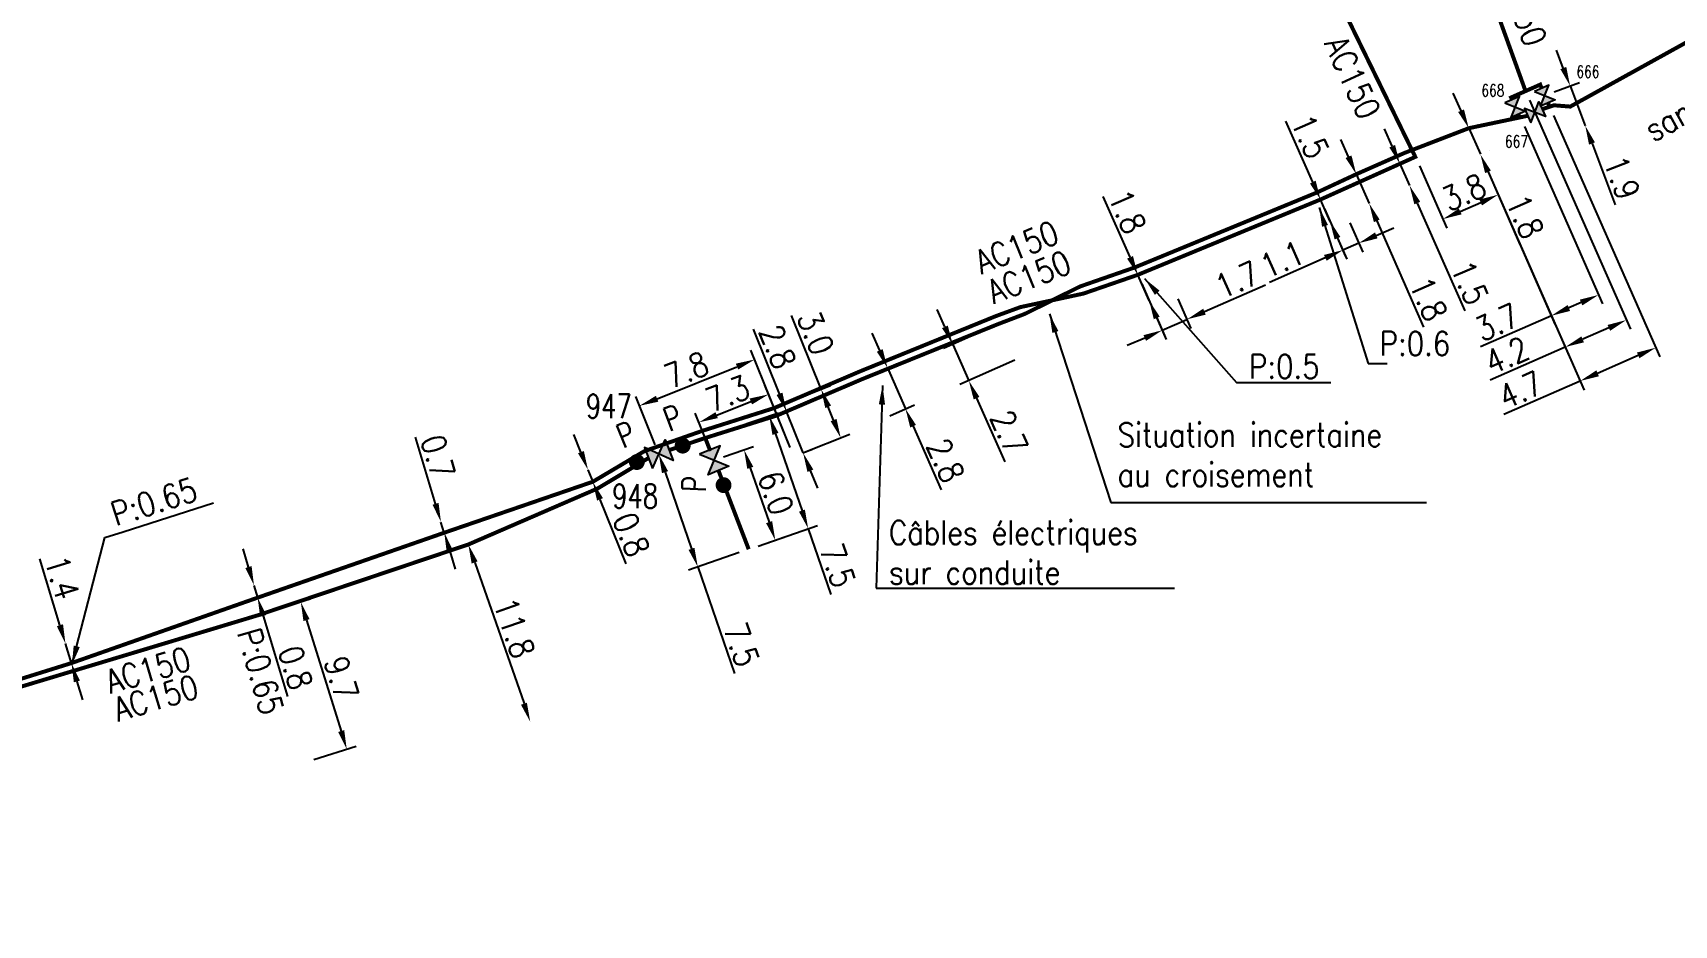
# Model space of a CAD drawing. Header units: millimetres. Extents: x 150000 to 151000, y 127000 to 127640.
# Drawn here: x 150298.9 to 150402, y 127236.5 to 127292.6 of the extents above; entities that cross this region are included whole.
import ezdxf
from ezdxf.enums import TextEntityAlignment as Align

# ---------------------------------------------------------------- set-up
doc = ezdxf.new("R2010")
doc.units = ezdxf.units.MM
doc.header["$PDMODE"] = 34
doc.layers.get('0').update_dxf_attribs({"linetype": 'CONTINUOUS'})
doc.layers.get('Defpoints').update_dxf_attribs({"linetype": 'CONTINUOUS'})
doc.layers.add('G_120', color=4, linetype='CONTINUOUS')
doc.layers.add('G_300', color=7, linetype='CONTINUOUS')
doc.styles.add('G_ROMANS', font='ROMANS.SHX', dxfattribs={"width": 0.75})
doc.styles.get("Standard").update_dxf_attribs({"font": 'romans.shx', "width": 0.85})
doc.linetypes.add('G_typB_AP', pattern='A,5,-0.3,["o",Standard,S=1.5,R=0,X=0,Y=-0.5],-1.65', length=6.95)
doc.dimstyles.get("Standard").update_dxf_attribs({"dimtxt": 1.5, "dimasz": 1.2, "dimexe": 0.625, "dimexo": 0.625, "dimgap": 0.25, "dimtad": 1, "dimdec": 1, "dimzin": 0, "dimdsep": 46, "dimtxsty": 'Standard', "dimcen": -0.5, "dimadec": 0, "dimazin": 0, "dimtfac": 1, "dimtdec": 1, "dimtmove": 0, "dimatfit": 3, "dimfxl": 0, "dimtolj": 1, "dimtzin": 0, "dimarcsym": 0})

# ---------------------------------------------------------------- blocks, each defined once
blk = doc.blocks.new('*D48')
at = {"layer": 'Defpoints', "color": 0, "linetype": 'Continuous', "transparency": 16777216}
for p in [(150392.66, 127288.9), (150389.82, 127284.93), (150395.15, 127272.82)]:
    blk.add_point(p, dxfattribs=at)
at = {"layer": 'G_300', "color": 0, "linetype": 'Continuous', "lineweight": -2, "transparency": 16777216}
for p, q in [((150392.91, 127288.33), (150399.25, 127273.94)), ((150390.07, 127284.36), (150395.4, 127272.25)), ((150397.89, 127274.03), (150396.25, 127273.31)), ((150395.15, 127272.82), (150390.43, 127270.74))]:
    blk.add_line(p, q, dxfattribs=at)
at = {"layer": 'G_300', "color": 0, "linetype": 'Continuous', "transparency": 16777216}
for points in [[(150397.81, 127274.21), (150397.98, 127273.85), (150398.99, 127274.52)], [(150396.17, 127273.49), (150396.33, 127273.12), (150395.15, 127272.82)]]:
    blk.add_solid(points, dxfattribs=at)
at = {"layer": 'G_300', "color": 0, "linetype": 'Continuous', "transparency": 16777216, "insert": (150391.48, 127272.3), "char_height": 1.5, "attachment_point": 5, "rotation": 23.7784}
blk.add_mtext('\\A1;4.2', dxfattribs=at)
blk = doc.blocks.new('*D49')
at = {"layer": 'Defpoints', "color": 0, "linetype": 'Continuous', "transparency": 16777216}
for p in [(150385.73, 127284.77), (150389.82, 127284.93), (150390.93, 127282.39)]:
    blk.add_point(p, dxfattribs=at)
at = {"layer": 'G_120', "color": 0, "linetype": 'Continuous', "lineweight": -2, "transparency": 16777216}
for p, q in [((150385.99, 127284.2), (150387.71, 127280.29)), ((150390.07, 127284.36), (150391.19, 127281.82)), ((150388.55, 127281.34), (150389.84, 127281.91))]:
    blk.add_line(p, q, dxfattribs=at)
at = {"layer": 'G_120', "color": 0, "linetype": 'Continuous', "transparency": 16777216}
for points in [[(150388.47, 127281.52), (150388.64, 127281.16), (150387.46, 127280.86)], [(150389.76, 127282.09), (150389.92, 127281.72), (150390.93, 127282.39)]]:
    blk.add_solid(points, dxfattribs=at)
at = {"layer": 'G_120', "color": 0, "linetype": 'Continuous', "transparency": 16777216, "insert": (150388.79, 127282.54), "char_height": 1.5, "attachment_point": 5, "rotation": 23.7779}
blk.add_mtext('\\A1;3.8', dxfattribs=at)
blk = doc.blocks.new('*D50')
at = {"layer": 'Defpoints', "color": 0, "linetype": 'Continuous', "transparency": 16777216}
for p in [(150384.76, 127284.34), (150385.37, 127282.97), (150385.37, 127282.97)]:
    blk.add_point(p, dxfattribs=at)
at = {"layer": 'G_120', "color": 0, "linetype": 'Continuous', "lineweight": -2, "transparency": 16777216}
for p, q in [((150384.28, 127285.44), (150383.8, 127286.54)), ((150384.76, 127284.34), (150385.37, 127282.97)), ((150385.85, 127281.87), (150388.84, 127275.1))]:
    blk.add_line(p, q, dxfattribs=at)
at = {"layer": 'G_120', "color": 0, "linetype": 'Continuous', "transparency": 16777216}
for points in [[(150384.46, 127285.52), (150384.1, 127285.36), (150384.76, 127284.34)], [(150386.04, 127281.95), (150385.67, 127281.79), (150385.37, 127282.97)]]:
    blk.add_solid(points, dxfattribs=at)
at = {"layer": 'G_120', "color": 0, "linetype": 'Continuous', "transparency": 16777216, "insert": (150389.15, 127276.87), "char_height": 1.5, "attachment_point": 5, "rotation": 293.7779}
blk.add_mtext('\\A1;1.5', dxfattribs=at)
blk = doc.blocks.new('*D51')
at = {"layer": 'Defpoints', "color": 0, "linetype": 'Continuous', "transparency": 16777216}
for p in [(150382.02, 127283.68), (150382.83, 127281.85), (150382.83, 127281.85)]:
    blk.add_point(p, dxfattribs=at)
at = {"layer": 'G_120', "color": 0, "linetype": 'Continuous', "lineweight": -2, "transparency": 16777216}
for p, q in [((150381.53, 127284.78), (150381.05, 127285.87)), ((150382.02, 127283.68), (150382.83, 127281.85)), ((150383.31, 127280.75), (150386.25, 127274.08))]:
    blk.add_line(p, q, dxfattribs=at)
at = {"layer": 'G_120', "color": 0, "linetype": 'Continuous', "transparency": 16777216}
for points in [[(150381.72, 127284.86), (150381.35, 127284.7), (150382.02, 127283.68)], [(150383.49, 127280.83), (150383.13, 127280.67), (150382.83, 127281.85)]]:
    blk.add_solid(points, dxfattribs=at)
at = {"layer": 'G_120', "color": 0, "linetype": 'Continuous', "transparency": 16777216, "insert": (150386.56, 127275.85), "char_height": 1.5, "attachment_point": 5, "rotation": 293.7779}
blk.add_mtext('\\A1;1.8', dxfattribs=at)
blk = doc.blocks.new('*D52')
at = {"layer": 'Defpoints', "color": 0, "linetype": 'Continuous', "transparency": 16777216}
for p in [(150392.34, 127287.25), (150389.81, 127284.93), (150394.28, 127274.79)]:
    blk.add_point(p, dxfattribs=at)
at = {"layer": 'G_300', "color": 0, "linetype": 'Continuous', "lineweight": -2, "transparency": 16777216}
for p, q in [((150392.59, 127286.68), (150397.5, 127275.53)), ((150390.07, 127284.36), (150394.53, 127274.22)), ((150396.15, 127275.62), (150395.38, 127275.28)), ((150394.28, 127274.79), (150389.82, 127272.83))]:
    blk.add_line(p, q, dxfattribs=at)
at = {"layer": 'G_300', "color": 0, "linetype": 'Continuous', "transparency": 16777216}
for points in [[(150395.3, 127275.46), (150395.46, 127275.09), (150394.28, 127274.79)], [(150396.07, 127275.8), (150396.23, 127275.44), (150397.25, 127276.1)]]:
    blk.add_solid(points, dxfattribs=at)
at = {"layer": 'G_300', "color": 0, "linetype": 'Continuous', "transparency": 16777216, "insert": (150390.87, 127274.38), "char_height": 1.5, "attachment_point": 5, "rotation": 23.7784}
blk.add_mtext('\\A1;3.7', dxfattribs=at)
blk = doc.blocks.new('*D53')
at = {"layer": 'Defpoints', "color": 0, "linetype": 'Continuous', "transparency": 16777216}
for p in [(150394.16, 127287.94), (150389.82, 127284.93), (150396.09, 127270.69)]:
    blk.add_point(p, dxfattribs=at)
at = {"layer": 'G_300', "color": 0, "linetype": 'Continuous', "lineweight": -2, "transparency": 16777216}
for p, q in [((150394.42, 127287.36), (150401.09, 127272.21)), ((150390.07, 127284.36), (150396.34, 127270.12)), ((150399.74, 127272.3), (150397.19, 127271.17)), ((150396.09, 127270.69), (150391.3, 127268.58))]:
    blk.add_line(p, q, dxfattribs=at)
at = {"layer": 'G_300', "color": 0, "linetype": 'Continuous', "transparency": 16777216}
for points in [[(150399.66, 127272.48), (150399.82, 127272.12), (150400.84, 127272.78)], [(150397.11, 127271.36), (150397.27, 127270.99), (150396.09, 127270.69)]]:
    blk.add_solid(points, dxfattribs=at)
at = {"layer": 'G_300', "color": 0, "linetype": 'Continuous', "transparency": 16777216, "insert": (150392.35, 127270.13), "char_height": 1.5, "attachment_point": 5, "rotation": 23.7784}
blk.add_mtext('\\A1;4.7', dxfattribs=at)
blk = doc.blocks.new('*D54')
at = {"layer": 'Defpoints', "color": 0, "linetype": 'Continuous', "transparency": 16777216}
for p in [(150393.87, 127288.62), (150396.41, 127286.73), (150396.41, 127286.73)]:
    blk.add_point(p, dxfattribs=at)
at = {"layer": 'G_300', "color": 0, "linetype": 'Continuous', "lineweight": -2, "transparency": 16777216}
for p, q in [((150395.03, 127290.35), (150394.61, 127291.47)), ((150394.45, 127288.85), (150396.05, 127289.45)), ((150395.46, 127289.23), (150396.41, 127286.73)), ((150396.84, 127285.61), (150398.3, 127281.75))]:
    blk.add_line(p, q, dxfattribs=at)
at = {"layer": 'G_300', "color": 0, "linetype": 'Continuous', "transparency": 16777216}
for points in [[(150395.22, 127290.42), (150394.85, 127290.28), (150395.46, 127289.23)], [(150397.02, 127285.68), (150396.65, 127285.54), (150396.41, 127286.73)]]:
    blk.add_solid(points, dxfattribs=at)
at = {"layer": 'G_300', "color": 0, "linetype": 'Continuous', "transparency": 16777216, "insert": (150398.72, 127283.47), "char_height": 1.5, "attachment_point": 5, "rotation": 290.8094}
blk.add_mtext('\\A1;1.9', dxfattribs=at)
blk = doc.blocks.new('G_300_04')
at = {"linetype": 'Continuous'}
h = blk.add_hatch(color=0, dxfattribs=at)
h.paths.add_polyline_path([(-1, 1), (-1, -1), (0, 0)])
h.paths.add_polyline_path([(1, 1), (0, 0), (1, -1)])
at = {"color": 0, "linetype": 'Continuous', "flags": 128}
blk.add_lwpolyline([(-1, -1), (1, 1), (1, -1), (-1, 1)], close=True, dxfattribs=at)
at = {"color": 0, "linetype": 'Continuous', "width": 0.75}
blk.add_attdef('NUM', text='', height=1.5, dxfattribs=at).set_placement((0, 2.1), align=Align.MIDDLE_CENTER)
at = {"color": 0, "linetype": 'Continuous', "width": 0.75, "flags": 3}
for tag, p in [('DEF_LEG', (0, -5)), ('DEF_COUP', (0, -7.5)), ('DEF_TYPE', (0, -10))]:
    blk.add_attdef(tag, text='', height=1.2, dxfattribs=at).set_placement(p, align=Align.MIDDLE)
blk = doc.blocks.new('*D66')
at = {"layer": 'Defpoints', "color": 0, "linetype": 'Continuous', "transparency": 16777216}
for p in [(150351, 127270.82), (150352.13, 127268.26), (150353.69, 127268.95)]:
    blk.add_point(p, dxfattribs=at)
at = {"layer": 'G_120', "color": 0, "linetype": 'Continuous', "lineweight": -2, "transparency": 16777216}
for p, q in [((150352.08, 127272.61), (150351.59, 127273.7)), ((150351.57, 127271.07), (150353.13, 127271.76)), ((150352.56, 127271.51), (150353.69, 127268.95)), ((150352.7, 127268.51), (150354.26, 127269.2)), ((150354.17, 127267.85), (150355.93, 127263.85))]:
    blk.add_line(p, q, dxfattribs=at)
at = {"layer": 'G_120', "color": 0, "linetype": 'Continuous', "transparency": 16777216}
for points in [[(150352.26, 127272.69), (150351.89, 127272.53), (150352.56, 127271.51)], [(150354.35, 127267.93), (150353.99, 127267.77), (150353.69, 127268.95)]]:
    blk.add_solid(points, dxfattribs=at)
at = {"layer": 'G_120', "color": 0, "linetype": 'Continuous', "transparency": 16777216, "insert": (150356.21, 127265.7), "char_height": 1.5, "attachment_point": 5, "rotation": 293.7626}
blk.add_mtext('\\A1;2.8', dxfattribs=at)
blk = doc.blocks.new('*D67')
at = {"layer": 'Defpoints', "color": 0, "linetype": 'Continuous', "transparency": 16777216}
for p in [(150360.12, 127274.53), (150361.13, 127272.25), (150357.67, 127270.71)]:
    blk.add_point(p, dxfattribs=at)
at = {"layer": 'G_120', "color": 0, "linetype": 'Continuous', "lineweight": -2, "transparency": 16777216}
for p, q in [((150356.17, 127274.09), (150355.68, 127275.19)), ((150359.55, 127274.28), (150356.09, 127272.74)), ((150356.66, 127272.99), (150357.67, 127270.71)), ((150360.56, 127271.99), (150357.1, 127270.46)), ((150358.16, 127269.61), (150359.94, 127265.62))]:
    blk.add_line(p, q, dxfattribs=at)
at = {"layer": 'G_120', "color": 0, "linetype": 'Continuous', "transparency": 16777216}
for points in [[(150356.35, 127274.17), (150355.99, 127274.01), (150356.66, 127272.99)], [(150358.34, 127269.69), (150357.98, 127269.53), (150357.67, 127270.71)]]:
    blk.add_solid(points, dxfattribs=at)
at = {"layer": 'G_120', "color": 0, "linetype": 'Continuous', "transparency": 16777216, "insert": (150360.21, 127267.47), "char_height": 1.5, "attachment_point": 5, "rotation": 293.9716}
blk.add_mtext('\\A1;2.7', dxfattribs=at)
blk = doc.blocks.new('*D159')
at = {"layer": 'Defpoints', "color": 0, "linetype": 'Continuous', "transparency": 16777216}
for p in [(150300.9, 127254.2), (150300.9, 127254.2), (150301.28, 127252.97)]:
    blk.add_point(p, dxfattribs=at)
at = {"layer": 'G_120', "color": 0, "linetype": 'Continuous', "lineweight": -2, "transparency": 16777216}
for p, q in [((150300.55, 127255.35), (150299.29, 127259.52)), ((150301.28, 127252.97), (150300.9, 127254.2)), ((150301.5, 127254.38), (150301.5, 127254.38)), ((150301.87, 127253.15), (150301.87, 127253.15)), ((150301.62, 127251.82), (150301.97, 127250.67))]:
    blk.add_line(p, q, dxfattribs=at)
at = {"layer": 'G_120', "color": 0, "linetype": 'Continuous', "transparency": 16777216}
for points in [[(150300.75, 127255.41), (150300.36, 127255.29), (150300.9, 127254.2)], [(150301.81, 127251.87), (150301.43, 127251.76), (150301.28, 127252.97)]]:
    blk.add_solid(points, dxfattribs=at)
at = {"layer": 'G_120', "color": 0, "linetype": 'Continuous', "transparency": 16777216, "insert": (150300.69, 127258.35), "char_height": 1.5, "attachment_point": 5, "rotation": 286.8321}
blk.add_mtext('\\A1;1.4', dxfattribs=at)
blk = doc.blocks.new('*D160')
at = {"layer": 'Defpoints', "color": 0, "linetype": 'Continuous', "transparency": 16777216}
for p in [(150312.75, 127257.85), (150312.75, 127257.85), (150312.98, 127257.08)]:
    blk.add_point(p, dxfattribs=at)
at = {"layer": 'G_120', "color": 0, "linetype": 'Continuous', "lineweight": -2, "transparency": 16777216}
for p, q in [((150312.4, 127259), (150312.06, 127260.15)), ((150312.75, 127257.85), (150312.98, 127257.08)), ((150313.33, 127255.94), (150314.86, 127250.87))]:
    blk.add_line(p, q, dxfattribs=at)
at = {"layer": 'G_120', "color": 0, "linetype": 'Continuous', "transparency": 16777216}
for points in [[(150312.6, 127259.06), (150312.21, 127258.94), (150312.75, 127257.85)], [(150313.52, 127255.99), (150313.14, 127255.88), (150312.98, 127257.08)]]:
    blk.add_solid(points, dxfattribs=at)
at = {"layer": 'G_120', "color": 0, "linetype": 'Continuous', "transparency": 16777216, "insert": (150315.36, 127252.68), "char_height": 1.5, "attachment_point": 5, "rotation": 286.8321}
blk.add_mtext('\\A1;0.8', dxfattribs=at)
blk = doc.blocks.new('*D161')
at = {"layer": 'Defpoints', "color": 0, "linetype": 'Continuous', "transparency": 16777216}
for p in [(150324.5, 127261.83), (150324.5, 127261.83), (150324.71, 127261.16)]:
    blk.add_point(p, dxfattribs=at)
at = {"layer": 'G_120', "color": 0, "linetype": 'Continuous', "lineweight": -2, "transparency": 16777216}
for p, q in [((150324.16, 127262.97), (150322.89, 127267.16)), ((150324.71, 127261.16), (150324.5, 127261.83)), ((150325.05, 127260.01), (150325.4, 127258.86))]:
    blk.add_line(p, q, dxfattribs=at)
at = {"layer": 'G_120', "color": 0, "linetype": 'Continuous', "transparency": 16777216}
for points in [[(150324.35, 127263.03), (150323.97, 127262.92), (150324.5, 127261.83)], [(150325.25, 127260.07), (150324.86, 127259.95), (150324.71, 127261.16)]]:
    blk.add_solid(points, dxfattribs=at)
at = {"layer": 'G_120', "color": 0, "linetype": 'Continuous', "transparency": 16777216, "insert": (150324.31, 127265.93), "char_height": 1.5, "attachment_point": 5, "rotation": 286.8321}
blk.add_mtext('\\A1;0.7', dxfattribs=at)
blk = doc.blocks.new('*D162')
at = {"layer": 'Defpoints', "color": 0, "linetype": 'Continuous', "transparency": 16777216}
for p in [(150333.74, 127265.11), (150333.74, 127265.11), (150334.04, 127264.36)]:
    blk.add_point(p, dxfattribs=at)
at = {"layer": 'G_120', "color": 0, "linetype": 'Continuous', "lineweight": -2, "transparency": 16777216}
for p, q in [((150333.3, 127266.22), (150332.85, 127267.33)), ((150333.74, 127265.11), (150334.04, 127264.36)), ((150334.49, 127263.25), (150336.12, 127259.2))]:
    blk.add_line(p, q, dxfattribs=at)
at = {"layer": 'G_120', "color": 0, "linetype": 'Continuous', "transparency": 16777216}
for points in [[(150333.48, 127266.29), (150333.11, 127266.15), (150333.74, 127265.11)], [(150334.68, 127263.33), (150334.31, 127263.18), (150334.04, 127264.36)]]:
    blk.add_solid(points, dxfattribs=at)
at = {"layer": 'G_120', "color": 0, "linetype": 'Continuous', "transparency": 16777216, "insert": (150336.46, 127261.04), "char_height": 1.5, "attachment_point": 5, "rotation": 291.9103}
blk.add_mtext('\\A1;0.8', dxfattribs=at)
blk = doc.blocks.new('*D164')
at = {"layer": 'Defpoints', "color": 0, "linetype": 'Continuous', "transparency": 16777216}
for p in [(150344.21, 127272.04), (150338.19, 127266.1), (150346.67, 127265.93)]:
    blk.add_point(p, dxfattribs=at)
at = {"layer": 'G_300', "color": 0, "linetype": 'Continuous', "lineweight": -2, "transparency": 16777216}
for p, q in [((150346.44, 127266.51), (150343.98, 127272.62)), ((150338.09, 127269.57), (150343.1, 127271.59)), ((150337.96, 127266.68), (150336.74, 127269.71))]:
    blk.add_line(p, q, dxfattribs=at)
at = {"layer": 'G_300', "color": 0, "linetype": 'Continuous', "transparency": 16777216}
for points in [[(150343.03, 127271.78), (150343.18, 127271.41), (150344.21, 127272.04)], [(150338.01, 127269.76), (150338.16, 127269.39), (150336.97, 127269.13)]]:
    blk.add_solid(points, dxfattribs=at)
at = {"layer": 'G_300', "color": 0, "linetype": 'Continuous', "transparency": 16777216, "insert": (150339.93, 127271.39), "char_height": 1.5, "attachment_point": 5, "rotation": 21.9103}
blk.add_mtext('\\A1;7.8', dxfattribs=at)
blk = doc.blocks.new('*D165')
at = {"layer": 'Defpoints', "color": 0, "linetype": 'Continuous', "transparency": 16777216}
for p in [(150341.67, 127265.71), (150343.84, 127260.12), (150345.51, 127260.69)]:
    blk.add_point(p, dxfattribs=at)
at = {"layer": 'G_300', "color": 0, "linetype": 'Continuous', "lineweight": -2, "transparency": 16777216}
for p, q in [((150342.26, 127265.92), (150344.14, 127266.57)), ((150343.94, 127265.23), (150345.12, 127261.83)), ((150344.43, 127260.32), (150346.1, 127260.9))]:
    blk.add_line(p, q, dxfattribs=at)
at = {"layer": 'G_300', "color": 0, "linetype": 'Continuous', "transparency": 16777216}
for points in [[(150344.13, 127265.3), (150343.75, 127265.17), (150343.55, 127266.36)], [(150345.31, 127261.89), (150344.93, 127261.76), (150345.51, 127260.69)]]:
    blk.add_solid(points, dxfattribs=at)
at = {"layer": 'G_300', "color": 0, "linetype": 'Continuous', "transparency": 16777216, "insert": (150345.54, 127263.66), "char_height": 1.5, "attachment_point": 5, "rotation": 289.0685}
blk.add_mtext('\\A1;6.0', dxfattribs=at)
blk = doc.blocks.new('*D166')
at = {"layer": 'Defpoints', "color": 0, "linetype": 'Continuous', "transparency": 16777216}
for p in [(150345.09, 127269.85), (150346.67, 127265.93), (150341.67, 127265.71)]:
    blk.add_point(p, dxfattribs=at)
at = {"layer": 'G_300', "color": 0, "linetype": 'Continuous', "lineweight": -2, "transparency": 16777216}
for p, q in [((150346.44, 127266.51), (150344.86, 127270.43)), ((150341.83, 127268.54), (150343.98, 127269.41)), ((150341.44, 127266.29), (150340.48, 127268.67))]:
    blk.add_line(p, q, dxfattribs=at)
at = {"layer": 'G_300', "color": 0, "linetype": 'Continuous', "transparency": 16777216}
for points in [[(150343.9, 127269.59), (150344.05, 127269.22), (150345.09, 127269.85)], [(150341.75, 127268.73), (150341.9, 127268.36), (150340.71, 127268.09)]]:
    blk.add_solid(points, dxfattribs=at)
at = {"layer": 'G_300', "color": 0, "linetype": 'Continuous', "transparency": 16777216, "insert": (150342.52, 127269.9), "char_height": 1.5, "attachment_point": 5, "rotation": 21.9103}
blk.add_mtext('\\A1;7.3', dxfattribs=at)
blk = doc.blocks.new('*D167')
at = {"layer": 'Defpoints', "color": 0, "linetype": 'Continuous', "transparency": 16777216}
for p in [(150379.77, 127282.09), (150380.36, 127280.76), (150380.36, 127280.76)]:
    blk.add_point(p, dxfattribs=at)
at = {"layer": 'G_120', "color": 0, "linetype": 'Continuous', "lineweight": -2, "transparency": 16777216}
for p, q in [((150379.29, 127283.18), (150377.6, 127287.02)), ((150380.36, 127280.76), (150379.77, 127282.09)), ((150380.84, 127279.66), (150381.33, 127278.56))]:
    blk.add_line(p, q, dxfattribs=at)
at = {"layer": 'G_120', "color": 0, "linetype": 'Continuous', "transparency": 16777216}
for points in [[(150379.47, 127283.27), (150379.11, 127283.1), (150379.77, 127282.09)], [(150381.02, 127279.74), (150380.66, 127279.58), (150380.36, 127280.76)]]:
    blk.add_solid(points, dxfattribs=at)
at = {"layer": 'G_120', "color": 0, "linetype": 'Continuous', "transparency": 16777216, "insert": (150379.12, 127286.05), "char_height": 1.5, "attachment_point": 5, "rotation": 293.7779}
blk.add_mtext('\\A1;1.5', dxfattribs=at)
blk = doc.blocks.new('*D168')
at = {"layer": 'Defpoints', "color": 0, "linetype": 'Continuous', "transparency": 16777216}
for p in [(150379.77, 127282.09), (150381.36, 127281.2), (150382.18, 127279.35)]:
    blk.add_point(p, dxfattribs=at)
at = {"layer": 'G_120', "color": 0, "linetype": 'Continuous', "lineweight": -2, "transparency": 16777216}
for p, q in [((150380.03, 127281.51), (150381.42, 127278.34)), ((150381.62, 127280.63), (150382.43, 127278.78)), ((150382.18, 127279.35), (150381.17, 127278.91)), ((150383.28, 127279.84), (150384.38, 127280.32)), ((150380.07, 127278.43), (150376.57, 127276.88))]:
    blk.add_line(p, q, dxfattribs=at)
at = {"layer": 'G_120', "color": 0, "linetype": 'Continuous', "transparency": 16777216}
for points in [[(150383.2, 127280.02), (150383.36, 127279.65), (150382.18, 127279.35)], [(150379.99, 127278.61), (150380.16, 127278.24), (150381.17, 127278.91)]]:
    blk.add_solid(points, dxfattribs=at)
at = {"layer": 'G_120', "color": 0, "linetype": 'Continuous', "transparency": 16777216, "insert": (150377.37, 127278.33), "char_height": 1.5, "attachment_point": 5, "rotation": 23.7779}
blk.add_mtext('\\A1;1.1', dxfattribs=at)
blk = doc.blocks.new('*D169')
at = {"layer": 'Defpoints', "color": 0, "linetype": 'Continuous', "transparency": 16777216}
for p in [(150368.29, 127277.36), (150370.56, 127276.44), (150371.38, 127274.56)]:
    blk.add_point(p, dxfattribs=at)
at = {"layer": 'G_120', "color": 0, "linetype": 'Continuous', "lineweight": -2, "transparency": 16777216}
for p, q in [((150368.54, 127276.79), (150370.08, 127273.3)), ((150372.48, 127275.05), (150376.31, 127276.74)), ((150370.81, 127275.86), (150371.63, 127273.99)), ((150369.83, 127273.88), (150371.38, 127274.56)), ((150368.73, 127273.39), (150367.63, 127272.91))]:
    blk.add_line(p, q, dxfattribs=at)
at = {"layer": 'G_120', "color": 0, "linetype": 'Continuous', "transparency": 16777216}
for points in [[(150372.4, 127275.23), (150372.56, 127274.86), (150371.38, 127274.56)], [(150368.65, 127273.57), (150368.81, 127273.21), (150369.83, 127273.88)]]:
    blk.add_solid(points, dxfattribs=at)
at = {"layer": 'G_120', "color": 0, "linetype": 'Continuous', "transparency": 16777216, "insert": (150374.54, 127277.05), "char_height": 1.5, "attachment_point": 5, "rotation": 23.801}
blk.add_mtext('\\A1;1.7', dxfattribs=at)
blk = doc.blocks.new('*D170')
at = {"layer": 'Defpoints', "color": 0, "linetype": 'Continuous', "transparency": 16777216}
for p in [(150368.29, 127277.36), (150369, 127275.75), (150369, 127275.75)]:
    blk.add_point(p, dxfattribs=at)
at = {"layer": 'G_120', "color": 0, "linetype": 'Continuous', "lineweight": -2, "transparency": 16777216}
for p, q in [((150367.81, 127278.46), (150366.12, 127282.29)), ((150369, 127275.75), (150368.29, 127277.36)), ((150369.48, 127274.65), (150369.97, 127273.55))]:
    blk.add_line(p, q, dxfattribs=at)
at = {"layer": 'G_120', "color": 0, "linetype": 'Continuous', "transparency": 16777216}
for points in [[(150367.99, 127278.54), (150367.62, 127278.38), (150368.29, 127277.36)], [(150369.67, 127274.73), (150369.3, 127274.57), (150369, 127275.75)]]:
    blk.add_solid(points, dxfattribs=at)
at = {"layer": 'G_120', "color": 0, "linetype": 'Continuous', "transparency": 16777216, "insert": (150367.63, 127281.33), "char_height": 1.5, "attachment_point": 5, "rotation": 293.801}
blk.add_mtext('\\A1;1.8', dxfattribs=at)
blk = doc.blocks.new('*D171')
at = {"layer": 'Defpoints', "color": 0, "linetype": 'Continuous', "transparency": 16777216}
for p in [(150345.63, 127268.53), (150346.67, 127265.93), (150347.26, 127266.17)]:
    blk.add_point(p, dxfattribs=at)
at = {"layer": 'G_120', "color": 0, "linetype": 'Continuous', "lineweight": -2, "transparency": 16777216}
for p, q in [((150345.77, 127269.88), (150344.14, 127273.94)), ((150346.2, 127268.76), (150346.8, 127269)), ((150347.26, 127266.17), (150346.22, 127268.77)), ((150347.25, 127266.17), (150347.84, 127266.4)), ((150347.71, 127265.06), (150348.16, 127263.95))]:
    blk.add_line(p, q, dxfattribs=at)
at = {"layer": 'G_120', "color": 0, "linetype": 'Continuous', "transparency": 16777216}
for points in [[(150345.96, 127269.96), (150345.59, 127269.81), (150346.22, 127268.77)], [(150347.9, 127265.13), (150347.53, 127264.98), (150347.26, 127266.17)]]:
    blk.add_solid(points, dxfattribs=at)
at = {"layer": 'G_120', "color": 0, "linetype": 'Continuous', "transparency": 16777216, "insert": (150345.66, 127272.84), "char_height": 1.5, "attachment_point": 5, "rotation": 291.9103}
blk.add_mtext('\\A1;2.8', dxfattribs=at)
blk = doc.blocks.new('*D172')
at = {"layer": 'Defpoints', "color": 0, "linetype": 'Continuous', "transparency": 16777216}
for p in [(150345.44, 127268.99), (150349.62, 127267.12), (150346.67, 127265.93)]:
    blk.add_point(p, dxfattribs=at)
at = {"layer": 'G_120', "color": 0, "linetype": 'Continuous', "lineweight": -2, "transparency": 16777216}
for p, q in [((150348.39, 127270.18), (150346.53, 127274.81)), ((150346.02, 127269.23), (150348.97, 127270.41)), ((150349.17, 127268.23), (150348.84, 127269.07)), ((150347.25, 127266.17), (150350.2, 127267.35))]:
    blk.add_line(p, q, dxfattribs=at)
at = {"layer": 'G_120', "color": 0, "linetype": 'Continuous', "transparency": 16777216}
for points in [[(150349.02, 127269.14), (150348.65, 127268.99), (150348.39, 127270.18)], [(150349.36, 127268.31), (150348.99, 127268.16), (150349.62, 127267.12)]]:
    blk.add_solid(points, dxfattribs=at)
at = {"layer": 'G_120', "color": 0, "linetype": 'Continuous', "transparency": 16777216, "insert": (150348.05, 127273.71), "char_height": 1.5, "attachment_point": 5, "rotation": 291.9103}
blk.add_mtext('\\A1;3.0', dxfattribs=at)
blk = doc.blocks.new('G_300_12')
at = {"color": 0, "linetype": 'Continuous', "const_width": 0.497, "flags": 128}
blk.add_lwpolyline([(-0.25, 0, 1), (0.25, 0, 1)], format="xyb", close=True, dxfattribs=at)
at = {"color": 0, "linetype": 'Continuous', "style": 'G_ROMANS', "width": 0.75}
blk.add_text('P', height=1.5, dxfattribs=at).set_placement((0, 1.85), align=Align.MIDDLE)
at = {"color": 0, "linetype": 'Continuous', "width": 0.75, "flags": 3}
for tag, p in [('DEF_LEG', (0, -5)), ('DEF_COUP', (0, -7.5)), ('DEF_TYPE', (0, -10))]:
    blk.add_attdef(tag, text='', height=1.2, dxfattribs=at).set_placement(p, align=Align.MIDDLE)
blk = doc.blocks.new('*D173')
at = {"layer": 'Defpoints', "color": 0, "linetype": 'Continuous', "transparency": 16777216}
for p in [(150341.11, 127267.11), (150347.58, 127261.41), (150343.84, 127260.12)]:
    blk.add_point(p, dxfattribs=at)
at = {"layer": 'G_120', "color": 0, "linetype": 'Continuous', "lineweight": -2, "transparency": 16777216}
for p, q in [((150341.7, 127267.32), (150345.72, 127268.7)), ((150345.52, 127267.37), (150347.19, 127262.54)), ((150344.43, 127260.32), (150348.17, 127261.61)), ((150347.58, 127261.41), (150349, 127257.28))]:
    blk.add_line(p, q, dxfattribs=at)
at = {"layer": 'G_120', "color": 0, "linetype": 'Continuous', "transparency": 16777216}
for points in [[(150345.71, 127267.43), (150345.33, 127267.3), (150345.13, 127268.5)], [(150347.37, 127262.61), (150347, 127262.48), (150347.58, 127261.41)]]:
    blk.add_solid(points, dxfattribs=at)
at = {"layer": 'G_120', "color": 0, "linetype": 'Continuous', "transparency": 16777216, "insert": (150349.43, 127259.1), "char_height": 1.5, "attachment_point": 5, "rotation": 289.0433}
blk.add_mtext('\\A1;7.5', dxfattribs=at)
blk = doc.blocks.new('*D174')
at = {"layer": 'Defpoints', "color": 0, "linetype": 'Continuous', "transparency": 16777216}
for p in [(150338.19, 127266.1), (150343.84, 127260.12), (150340.64, 127259.01)]:
    blk.add_point(p, dxfattribs=at)
at = {"layer": 'G_300', "color": 0, "linetype": 'Continuous', "lineweight": -2, "transparency": 16777216}
for p, q in [((150338.58, 127264.97), (150340.25, 127260.15)), ((150343.25, 127259.91), (150340.05, 127258.81)), ((150340.64, 127259.01), (150342.95, 127252.31))]:
    blk.add_line(p, q, dxfattribs=at)
at = {"layer": 'G_300', "color": 0, "linetype": 'Continuous', "transparency": 16777216}
for points in [[(150338.77, 127265.03), (150338.39, 127264.9), (150338.19, 127266.1)], [(150340.43, 127260.21), (150340.06, 127260.08), (150340.64, 127259.01)]]:
    blk.add_solid(points, dxfattribs=at)
at = {"layer": 'G_300', "color": 0, "linetype": 'Continuous', "transparency": 16777216, "insert": (150343.38, 127254.13), "char_height": 1.5, "attachment_point": 5, "rotation": 289.0433}
blk.add_mtext('\\A1;7.5', dxfattribs=at)
blk = doc.blocks.new('*D200')
at = {"layer": 'Defpoints', "color": 0, "linetype": 'Continuous', "transparency": 16777216}
for p in [(150313.02, 127255.98), (150318.58, 127247.55), (150315.92, 127246.72)]:
    blk.add_point(p, dxfattribs=at)
at = {"layer": 'G_120', "color": 0, "linetype": 'Continuous', "lineweight": -2, "transparency": 16777216}
for p, q in [((150313.62, 127256.17), (150316.29, 127257)), ((150316.05, 127255.67), (150318.23, 127248.7)), ((150316.51, 127246.91), (150319.18, 127247.74))]:
    blk.add_line(p, q, dxfattribs=at)
at = {"layer": 'G_120', "color": 0, "linetype": 'Continuous', "transparency": 16777216}
for points in [[(150316.24, 127255.73), (150315.86, 127255.61), (150315.69, 127256.81)], [(150318.42, 127248.76), (150318.04, 127248.64), (150318.58, 127247.55)]]:
    blk.add_solid(points, dxfattribs=at)
at = {"layer": 'G_120', "color": 0, "linetype": 'Continuous', "transparency": 16777216, "insert": (150318.24, 127252.02), "char_height": 1.5, "attachment_point": 5, "rotation": 287.3476}
blk.add_mtext('\\A1;9.7', dxfattribs=at)
blk = doc.blocks.new('*D201')
at = {"layer": 'Defpoints', "color": 0, "linetype": 'Continuous', "transparency": 16777216}
for p in [(150326.22, 127260.42), (150330.11, 127249.28), (150330.11, 127249.28)]:
    blk.add_point(p, dxfattribs=at)
at = {"layer": 'G_120', "color": 0, "linetype": 'Continuous', "lineweight": -2, "transparency": 16777216}
blk.add_line((150326.62, 127259.29), (150329.72, 127250.42), dxfattribs=at)
at = {"layer": 'G_120', "color": 0, "linetype": 'Continuous', "transparency": 16777216}
for points in [[(150326.8, 127259.36), (150326.43, 127259.22), (150326.22, 127260.42)], [(150329.9, 127250.48), (150329.53, 127250.35), (150330.11, 127249.28)]]:
    blk.add_solid(points, dxfattribs=at)
at = {"layer": 'G_120', "color": 0, "linetype": 'Continuous', "transparency": 16777216, "insert": (150329.11, 127255.18), "char_height": 1.5, "attachment_point": 5, "rotation": 289.2614}
blk.add_mtext('\\A1;11.8', dxfattribs=at)
blk = doc.blocks.new('*D202')
at = {"layer": 'Defpoints', "color": 0, "linetype": 'Continuous', "transparency": 16777216}
for p in [(150389.09, 127286.57), (150389.82, 127284.93), (150389.82, 127284.93)]:
    blk.add_point(p, dxfattribs=at)
at = {"layer": 'G_120', "color": 0, "linetype": 'Continuous', "lineweight": -2, "transparency": 16777216}
for p, q in [((150388.61, 127287.67), (150388.12, 127288.77)), ((150389.09, 127286.57), (150389.82, 127284.93)), ((150389.66, 127286.83), (150389.66, 127286.83)), ((150390.39, 127285.18), (150390.39, 127285.18)), ((150390.3, 127283.83), (150392.31, 127279.26))]:
    blk.add_line(p, q, dxfattribs=at)
at = {"layer": 'G_120', "color": 0, "linetype": 'Continuous', "transparency": 16777216}
for points in [[(150388.79, 127287.75), (150388.42, 127287.59), (150389.09, 127286.57)], [(150390.48, 127283.91), (150390.12, 127283.75), (150389.82, 127284.93)]]:
    blk.add_solid(points, dxfattribs=at)
at = {"layer": 'G_120', "color": 0, "linetype": 'Continuous', "transparency": 16777216, "insert": (150392.63, 127281.03), "char_height": 1.5, "attachment_point": 5, "rotation": 293.7779}
blk.add_mtext('\\A1;1.8', dxfattribs=at)

msp = doc.modelspace()

# ---------------------------------------------------------------- linework, layer by layer
at = {"layer": 'G_120', "linetype": 'G_typB_AP', "const_width": 0.25, "flags": 128}
for points in [[(150392.66, 127288.9), (150388.91, 127299.27), (150375.89, 127327.55), (150373.2, 127333.62), (150375.61, 127334.79)], [(150393.67, 127289.08), (150393.58, 127289.31), (150391.75, 127288.5), (150391.81, 127288.37)], [(150392.2, 127287.46), (150392.32, 127287.19)], [(150394.16, 127287.94), (150394.07, 127288.16)], [(150341.11, 127267.11), (150341.4, 127266.36)], [(150341.94, 127265.07), (150343.84, 127260.12)]]:
    msp.add_lwpolyline(points, dxfattribs=at)
at = {"layer": 'G_120', "linetype": 'G_typB_AP'}
msp.add_lwpolyline([(150560.68, 127000, 0.25, 0.25, 0), (150556.77, 127013.38, 0.25, 0.25, 0), (150550.61, 127029.55, 0.25, 0.25, 0), (150506.61, 127129.42, 0.25, 0.25, 0), (150506.32, 127130.08, 0.25, 0.25, 0), (150492.28, 127159.65, 0.25, 0.25, 0), (150466.87, 127215.7, 0.25, 0.25, 0), (150425.37, 127304.12, 0.25, 0.25, 0), (150422.42, 127302.83, 0.25, 0.25, 0), (150395.47, 127287.93, 0.25, 0.25, 0), (150394.44, 127288.01, 0.25, 0.25, 0), (150393.7, 127287.76, 0, 0, 0)], format="xyseb", dxfattribs=at)
at = {"layer": 'G_120', "linetype": 'G_typB_AP', "flags": 128}
for points in [[(150243.09, 127236.8, 0.25, 0.25, 0), (150243.09, 127236.8, 0.25, 0.25, 0), (150243.43, 127236.88, 0.25, 0.25, 0), (150243.43, 127236.88, 0.25, 0.25, 0), (150264.94, 127242.84, 0.25, 0.25, 0), (150278.17, 127246.53, 0.25, 0.25, 0), (150286.57, 127248.37, 0.25, 0.25, 0), (150301.28, 127252.97, 0.25, 0.25, 0), (150312.98, 127257.08, 0.25, 0.25, 0), (150324.71, 127261.16, 0.25, 0.25, 0), (150334.04, 127264.36, 0.25, 0.25, 0), (150334.04, 127264.36, 0.25, 0.25, 0), (150337.28, 127266.28, 0.25, 0.25, 0), (150340.93, 127267.56, 0.25, 0.25, 0), (150345.44, 127268.99, 0.25, 0.25, 0), (150345.44, 127268.99, 0.25, 0.25, 0), (150345.44, 127268.99, 0.25, 0.25, 0), (150345.44, 127268.99, 0.25, 0.25, 0), (150350.8, 127271.28, 0.25, 0.25, 0), (150359.38, 127274.77, 0.25, 0.25, 0), (150360.91, 127275.33, 0.25, 0.25, 0), (150364.87, 127276.18, 0.25, 0.25, 0), (150368.29, 127277.36, 0.25, 0.25, 0), (150379.77, 127282.09, 0.25, 0.25, 0), (150385.73, 127284.77, 0.25, 0.25, 0), (150385.73, 127284.77, 0.25, 0.25, 0), (150380.63, 127295.21, 0.25, 0.25, 0), (150381.36, 127295.93, 0, 0, 0)], [(150338.84, 127266.35, 0.25, 0.25, 0), (150341.11, 127267.11, 0.25, 0.25, 0), (150345.63, 127268.53, 0.25, 0.25, 0), (150345.63, 127268.53, 0.25, 0.25, 0), (150351, 127270.82, 0.25, 0.25, 0), (150359.55, 127274.28, 0.25, 0.25, 0), (150361.18, 127274.9, 0.25, 0.25, 0), (150364.67, 127276.63, 0.25, 0.25, 0), (150368.09, 127277.82, 0.25, 0.25, 0), (150379.57, 127282.54, 0.25, 0.25, 0), (150382.02, 127283.68, 0.25, 0.25, 0), (150382.02, 127283.68, 0.25, 0.25, 0), (150385.06, 127285.02, 0.25, 0.25, 0), (150389.09, 127286.57, 0.25, 0.25, 0), (150389.09, 127286.57, 0.25, 0.25, 0), (150392.79, 127287.35, 0, 0, 0)]]:
    msp.add_lwpolyline(points, format="xyseb", dxfattribs=at)
at = {"layer": 'G_120', "linetype": 'G_typB_AP', "const_width": 0.25}
msp.add_lwpolyline([(150237.26, 127237.53), (150252.45, 127241.08), (150284.37, 127249.36), (150296.03, 127253.12), (150297.49, 127251.3), (150313.02, 127255.98), (150326.22, 127260.42), (150334.35, 127263.94), (150337.54, 127265.85), (150337.54, 127265.85)], dxfattribs=at)

# ---------------------------------------------------------------- block references
at = {"layer": 'G_300', "linetype": 'Continuous'}
ref = msp.add_blockref('G_300_04', (150393.87, 127288.62), dxfattribs=dict(at, xscale=0.5000000000082563, yscale=0.5000000000082563, zscale=0.5000000000082563, rotation=293.1692470728083))
ref.add_attrib('NUM', '666', dxfattribs={"layer": '0', "color": 0, "linetype": 'Continuous', "height": 0.75, "width": 0.75}).set_placement((150396.58, 127290.12), align=Align.MIDDLE_CENTER)
ref = msp.add_blockref('G_300_04', (150392.01, 127287.91), dxfattribs=dict(at, xscale=0.5000000000082563, yscale=0.5000000000082563, zscale=0.5000000000082563, rotation=293.1692470728083))
ref.add_attrib('NUM', '668', dxfattribs={"layer": '0', "color": 0, "linetype": 'Continuous', "height": 0.75, "width": 0.75}).set_placement((150390.61, 127288.94), align=Align.MIDDLE_CENTER)
ref = msp.add_blockref('G_300_04', (150393.25, 127287.56), dxfattribs=dict(at, xscale=0.5000000000000007, yscale=0.5000000000000007, zscale=0.5000000000000007, rotation=24.13710362510253))
ref.add_attrib('NUM', '667', dxfattribs={"layer": '0', "color": 0, "linetype": 'Continuous', "height": 0.75, "width": 0.75}).set_placement((150392.09, 127285.73), align=Align.MIDDLE_CENTER)
at = {"layer": 'G_300'}
ref = msp.add_blockref('G_300_04', (150338.19, 127266.1), dxfattribs=dict(at, xscale=0.6999999999973715, yscale=0.6999999999973715, zscale=0.6999999999973715, rotation=20.87975018962357))
ref.add_attrib('NUM', '947', dxfattribs={"layer": '0', "color": 0, "linetype": 'Continuous', "height": 1.5, "width": 0.75}).set_placement((150335.05, 127269.11), align=Align.MIDDLE_CENTER)
for p, rotation in [((150339.69, 127266.63), 19.94031808721489), ((150336.81, 127265.6), 21.66070270737111), ((150342.26, 127264.15), 87.94237050822197)]:
    msp.add_blockref('G_300_12', p, dxfattribs=dict(at, rotation=rotation))
ref = msp.add_blockref('G_300_04', (150341.67, 127265.71), dxfattribs=dict(at, xscale=0.6999999999940643, yscale=0.6999999999940643, zscale=0.6999999999940643, rotation=292.8433787295714))
ref.add_attrib('NUM', '948', dxfattribs={"layer": '0', "color": 0, "linetype": 'Continuous', "height": 1.5, "width": 0.75}).set_placement((150336.7, 127263.46), align=Align.MIDDLE_CENTER)

# ---------------------------------------------------------------- texts
at = {"layer": 'G_120', "linetype": 'Continuous', "width": 0.85}
for s, rotation, p in [('AC150', 290.3502, (150390.75, 127296.64)), ('AC150', 294.6282, (150379.98, 127291.9)), ('sans repérage', 28.939, (150400.68, 127285.67)), ('AC150', 22.213, (150358.47, 127277.38)), ('AC150', 22.213, (150359.23, 127275.51)), ('AC150', 16.6536, (150303.72, 127251.04)), ('AC150', 16.6536, (150304.21, 127249.29))]:
    msp.add_text(s, height=1.5, rotation=rotation, dxfattribs=at).set_placement(p)
at = {"layer": 'G_120', "linetype": 'Continuous', "char_height": 1.5}
for s, insert, attachment_point in [('P:0.6', (150383.5, 127272.29), 7), ('P:0.5', (150375.29, 127270.85), 7), ('\\A1;Situation incertaine \\Pau croisement', (150367.03, 127268.06), 1), ('Câbles électriques\\Psur conduite', (150352.66, 127257.92), 7)]:
    msp.add_mtext(s, dxfattribs=dict(at, insert=insert, attachment_point=attachment_point))
for s, insert, attachment_point, rotation in [('\\A1;P:0.65', (150303.61, 127262.99), 1, 17.7163), ('P:0.65', (150313.2, 127249.59), 9, 285.9524)]:
    msp.add_mtext(s, dxfattribs=dict(at, insert=insert, attachment_point=attachment_point, rotation=rotation))

# ---------------------------------------------------------------- dimensions: what is measured, and where the dimension line sits
at = {"layer": 'G_120', "linetype": 'Continuous'}
for base, p1, p2, angle, picture, middle in [((150389.82, 127284.93), (150389.09, 127286.57), (150389.82, 127284.93), 113.7779, '*D202', (150391.71, 127280.63)), ((150380.36, 127280.76), (150379.77, 127282.09), (150380.36, 127280.76), 113.7779, '*D167', (150378.2, 127285.65)), ((150385.37, 127282.97), (150384.76, 127284.34), (150385.37, 127282.97), 113.7779, '*D50', (150388.23, 127276.47)), ((150390.93, 127282.39), (150385.73, 127284.77), (150389.82, 127284.93), 203.7779, '*D49', (150389.2, 127281.62)), ((150369, 127275.75), (150368.29, 127277.36), (150369, 127275.75), 113.801, '*D170', (150366.72, 127280.92)), ((150382.18, 127279.35), (150379.77, 127282.09), (150381.36, 127281.2), 203.7779, '*D168', (150377.78, 127277.41)), ((150371.38, 127274.56), (150368.29, 127277.36), (150370.56, 127276.44), 203.801, '*D169', (150374.95, 127276.13)), ((150347.26, 127266.17), (150345.63, 127268.53), (150346.67, 127265.93), 111.9103, '*D171', (150344.73, 127272.47)), ((150353.69, 127268.95), (150351, 127270.82), (150352.13, 127268.26), 113.7626, '*D66', (150355.29, 127265.3)), ((150347.58, 127261.41), (150341.11, 127267.11), (150343.84, 127260.12), 109.0433, '*D173', (150348.49, 127258.77)), ((150324.5, 127261.83), (150324.71, 127261.16), (150324.5, 127261.83), 286.8321, '*D161', (150323.35, 127265.64)), ((150333.74, 127265.11), (150334.04, 127264.36), (150333.74, 127265.11), 291.9103, '*D162', (150335.53, 127260.67)), ((150312.75, 127257.85), (150312.98, 127257.08), (150312.75, 127257.85), 286.8321, '*D160', (150314.4, 127252.39)), ((150330.11, 127249.28), (150326.22, 127260.42), (150330.11, 127249.28), 109.2614, '*D201', (150328.17, 127254.85)), ((150318.58, 127247.55), (150313.02, 127255.98), (150315.92, 127246.72), 107.3476, '*D200', (150317.28, 127251.72))]:
    dim = msp.add_linear_dim(base=base, p1=p1, p2=p2, angle=angle, dimstyle='Standard', dxfattribs=at)
    dim.commit()
    dim.dimension.update_dxf_attribs({"geometry": picture, "text_midpoint": middle, "dimtype": 160})
for base, p1, p2, angle, text, picture, middle in [((150382.83, 127281.85), (150382.02, 127283.68), (150382.83, 127281.85), 113.7779, '1.8', '*D51', (150385.64, 127275.45)), ((150349.62, 127267.12), (150345.44, 127268.99), (150346.67, 127265.93), 111.9103, '3.0', '*D172', (150347.12, 127273.34)), ((150357.67, 127270.71), (150360.12, 127274.53), (150361.13, 127272.25), 113.9716, '2.7', '*D67', (150359.29, 127267.07)), ((150300.9, 127254.2), (150301.28, 127252.97), (150300.9, 127254.2), 286.8321, '1.4', '*D159', (150299.73, 127258.06))]:
    dim = msp.add_linear_dim(base=base, p1=p1, p2=p2, angle=angle, text=text, dimstyle='Standard', dxfattribs=at)
    dim.commit()
    dim.dimension.update_dxf_attribs({"geometry": picture, "text_midpoint": middle, "dimtype": 160})
at = {"layer": 'G_300', "linetype": 'Continuous'}
for base, p1, p2, angle, text, picture, middle in [((150396.41, 127286.73), (150393.87, 127288.62), (150396.41, 127286.73), 110.8094, '1.9', '*D54', (150397.78, 127283.12)), ((150396.09, 127270.69), (150394.16, 127287.94), (150389.82, 127284.93), 23.7784, '4.7', '*D53', (150392.75, 127269.22)), ((150394.28, 127274.79), (150392.34, 127287.25), (150389.81, 127284.93), 203.7784, '3.7', '*D52', (150391.27, 127273.47)), ((150345.09, 127269.85), (150341.67, 127265.71), (150346.67, 127265.93), 201.9103, '7.3', '*D166', (150342.89, 127268.97))]:
    dim = msp.add_linear_dim(base=base, p1=p1, p2=p2, angle=angle, text=text, dimstyle='Standard', dxfattribs=at)
    dim.commit()
    dim.dimension.update_dxf_attribs({"geometry": picture, "text_midpoint": middle, "dimtype": 160})
for base, p1, p2, angle, picture, middle in [((150395.15, 127272.82), (150392.66, 127288.9), (150389.82, 127284.93), 23.7784, '*D48', (150391.88, 127271.38)), ((150344.21, 127272.04), (150338.19, 127266.1), (150346.67, 127265.93), 201.9103, '*D164', (150340.3, 127270.47)), ((150340.64, 127259.01), (150338.19, 127266.1), (150343.84, 127260.12), 109.0433, '*D174', (150342.43, 127253.81)), ((150345.51, 127260.69), (150341.67, 127265.71), (150343.84, 127260.12), 109.0685, '*D165', (150344.6, 127263.34))]:
    dim = msp.add_linear_dim(base=base, p1=p1, p2=p2, angle=angle, dimstyle='Standard', dxfattribs=at)
    dim.commit()
    dim.dimension.update_dxf_attribs({"geometry": picture, "text_midpoint": middle, "dimtype": 160})

# ---------------------------------------------------------------- leaders
at = {"layer": 'G_120', "linetype": 'Continuous'}
msp.add_leader([(150379.7, 127281.58), (150382.77, 127271.78), (150383.97, 127271.78)], dimstyle='Standard', dxfattribs=at)
at = {"layer": 'G_120', "linetype": 'Continuous', "annotation_type": 0, "has_hookline": 1, "hookline_direction": 0}
for points, text_width in [([(150368.72, 127277.13), (150374.49, 127270.6), (150375.69, 127270.6)], 4.49), ([(150362.74, 127274.91), (150366.59, 127263.06), (150367.79, 127263.06)], 18.4), ([(150352.25, 127270.41), (150351.85, 127257.67), (150353.05, 127257.67)], 17.3)]:
    msp.add_leader(points, dimstyle='Standard', dxfattribs=dict(at, text_width=text_width))
at = {"layer": 'G_120', "linetype": 'Continuous', "annotation_type": 0, "has_hookline": 1, "hookline_direction": 0, "text_width": 5.71, "horizontal_direction": (0.952575, 0.304304, 0)}
msp.add_leader([(150301.31, 127252.86), (150303.38, 127260.85), (150304.52, 127261.22)], dimstyle='Standard', dxfattribs=at)

doc.saveas('drawing.dxf')
